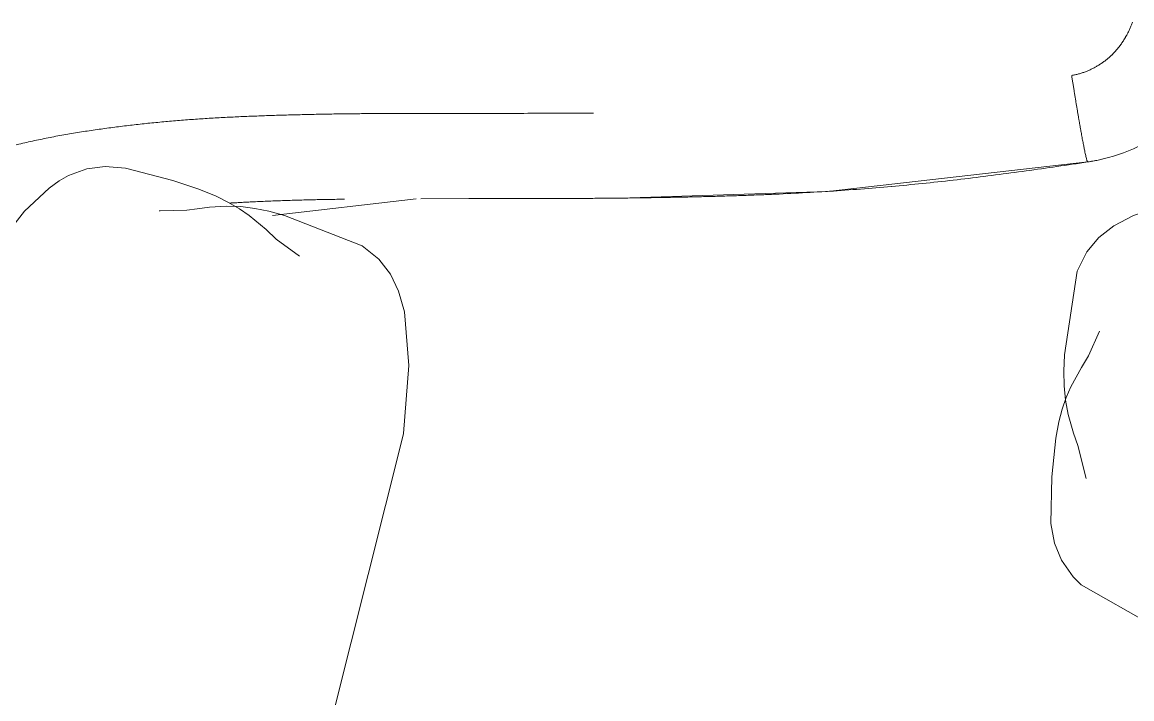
# Model space of a CAD drawing. Header units: millimetres. Extents: x 1680 to 166026, y 35966 to 91121.
# Drawn here: x 97325.6 to 97756.1, y 56518.9 to 56781.2 of the extents above; entities that cross this region are included whole.
import ezdxf

# ---------------------------------------------------------------- set-up
doc = ezdxf.new("R2010")
doc.units = ezdxf.units.MM
doc.linetypes.add('IMPORT-ACAD_ISO03W100', pattern=[762, 304.8, -457.2])
doc.layers.add('A-GENM', color=13, linetype='Continuous', lineweight=18)
doc.layers.add('G-IMPT', color=8, linetype='Continuous', lineweight=18)

# ---------------------------------------------------------------- blocks, each defined once
blk = doc.blocks.new('Furniture_Sofas-Armchairs_Fritz-Hansen_Alphabet-SofaT-Series-PL300-3 - Default-V23-mebel yerləşmə planı')
at = {"layer": 'A-GENM', "color": 253, "linetype": 'IMPORT-ACAD_ISO03W100'}
for points, knots in [([(-1227.99, -209.58), (-1229.61, -198.75), (-1239.15, -175.3), (-1259.42, -159.56), (-1272.2, -154.69)], [0, 0, 0, 0, 0.444444, 1, 1, 1, 1]), ([(-1261.56, -215.81), (-1261.85, -213.97), (-1262.78, -210.44), (-1265.28, -205.49), (-1267.97, -201.78), (-1270.53, -199.17), (-1272.6, -197.39), (-1274.83, -195.82), (-1277.98, -193.97), (-1280.46, -192.84), (-1282.19, -192.23)], [0, 0, 0, 0, 0.166667, 0.333333, 0.5, 0.583333, 0.666667, 0.75, 0.833333, 1, 1, 1, 1]), ([(-1261.56, -215.81), (-1259.49, -215.49), (-1255.43, -214.85), (-1249.63, -213.9), (-1244.27, -212.99), (-1237.89, -211.87), (-1230.51, -210.45), (-1227.97, -209.77), (-1227.99, -209.59)], [0, 0, 0, 0, 0.1111111, 0.2222222, 0.3333333, 0.4444444, 0.6666667, 0.9966512, 0.9966512, 0.9966512, 0.9966512]), ([(-1227.99, -209.58), (-1226.78, -217.58), (-1224.46, -233.49), (-1221.38, -257.27), (-1218.8, -281.18), (-1216.82, -305.26), (-1215.71, -325.28), (-1215.06, -341.29), (-1214.67, -353.35), (-1214.37, -365.42), (-1214.15, -377.44), (-1213.99, -389.46), (-1213.88, -401.52), (-1213.81, -413.59), (-1213.78, -425.61), (-1213.76, -437.63), (-1213.76, -445.68), (-1213.76, -449.71)], [0, 0, 0, 0, 0.05, 0.1, 0.15, 0.2, 0.25, 0.275, 0.3, 0.325, 0.35, 0.375, 0.4, 0.425, 0.45, 0.475, 0.5, 0.5, 0.5, 0.5]), ([(-1207.09, -700.26), (-1210.74, -692.87), (-1215.84, -681.68), (-1221.85, -666.5), (-1225.94, -654.95), (-1229.68, -643.32), (-1233.08, -631.59), (-1236.01, -619.69), (-1238.43, -607.55), (-1240.38, -595.35), (-1242, -583.23), (-1243.32, -571.09), (-1244.38, -558.81), (-1245.18, -546.48), (-1245.75, -534.22), (-1246.16, -521.97), (-1246.47, -509.66), (-1246.68, -497.35), (-1246.77, -485.1), (-1246.8, -472.86), (-1246.84, -456.47), (-1246.83, -435.96), (-1246.87, -411.36), (-1247.05, -386.8), (-1247.5, -362.3), (-1248.28, -337.68), (-1249.59, -313.22), (-1251.62, -288.72), (-1254.29, -264.36), (-1257.65, -240.23), (-1260.21, -223.99), (-1261.56, -215.81)], [0, 0, 0, 0, 0.05, 0.075, 0.1, 0.125, 0.15, 0.175, 0.2, 0.225, 0.25, 0.275, 0.3, 0.325, 0.35, 0.375, 0.4, 0.425, 0.45, 0.475, 0.5, 0.55, 0.6, 0.65, 0.7, 0.75, 0.8, 0.85, 0.9, 0.95, 1, 1, 1, 1]), ([(-1213.56, -497.88), (-1213.5, -501.9), (-1213.36, -509.96), (-1213.02, -521.93), (-1212.59, -532.69), (-1212.22, -539.52), (-1212.05, -542.31)], [0.6, 0.6, 0.6, 0.6, 0.625, 0.65, 0.675, 0.692342, 0.692342, 0.692342, 0.692342])]:
    blk.add_open_spline(points, degree=3, knots=knots, dxfattribs=at)
for points in [[(-1227.99, -209.58), (-1228.4, -206.88), (-1228.97, -204.19), (-1229.69, -201.55)], [(-1227.99, -209.59), (-1227.99, -209.59), (-1227.99, -209.59), (-1227.99, -209.58)]]:
    blk.add_open_spline(points, degree=3, dxfattribs=at)
at = {"layer": 'G-IMPT'}
for p, q in [((-1227.99, -209.59), (-1228.22, -208.19)), ((-1227.99, -209.59), (-1228.22, -208.19)), ((-1218.46, -285.89), (-1218.39, -287.25)), ((-1213.67, -470.13), (-1207.26, -525.8))]:
    blk.add_line(p, q, dxfattribs=at)
at = {"layer": 'G-IMPT', "flags": 128}
for points in [[(-1105.29, -210.2), (-1118.03, -213.41), (-1122.81, -215.14), (-1130.03, -217.22), (-1135.66, -218.26), (-1141.15, -218.79), (-1146.86, -218.91), (-1153.21, -218.63), (-1185.69, -213.67), (-1193.09, -209.94), (-1198.73, -205.23), (-1203.26, -199.42), (-1207.29, -191.88), (-1213.92, -171.35), (-1218.43, -143.98), (-1218.48, -143.49)], [(-1040.98, -161.6), (-1048.25, -184.33), (-1064.07, -212.18), (-1067.17, -215.27), (-1073.53, -219.77), (-1080.22, -222.49), (-1087.74, -223.9), (-1105.9, -223.5), (-1120.9, -221.93), (-1127.17, -220.79), (-1132.19, -219.48), (-1136.65, -217.93), (-1140.85, -216.12), (-1148.27, -212.06), (-1152.85, -209.23), (-1162.35, -205.04)], [(-1227.99, -209.59), (-1216.58, -310.54), (-1213.97, -391.24), (-1213.75, -468.25)], [(-1214.5, -360.97), (-1214.46, -361.81), (-1214.44, -363.67)], [(-1209.06, -569.82), (-1208.99, -569.35), (-1209.24, -559.04), (-1209.86, -555.08), (-1210.48, -550.23), (-1210.86, -543.59), (-1210.66, -538.04), (-1209.99, -532.67), (-1208.86, -527.17), (-1207.22, -521.14), (-1195.5, -491.04), (-1190.25, -484.55), (-1184.47, -480.05), (-1177.88, -476.91), (-1169.82, -474.67), (-1149.08, -472.92), (-1122.72, -475.05), (-1121.48, -475.23)], [(-709.29, -602.69), (-730.68, -593.91), (-816.01, -564.22), (-988.33, -508.79), (-1121.48, -475.23)], [(-1174.47, -645.6), (-1195.54, -632.46), (-1208.86, -621.96), (-1217.86, -612.49), (-1220.63, -608.6), (-1222.71, -604.95), (-1225.27, -597.89), (-1226.19, -590.67), (-1225.65, -582.86), (-1220.76, -564.51), (-1217.38, -554.41), (-1214.7, -547.72), (-1212.32, -542.84), (-1209.86, -538.65), (-1207.22, -534.83), (-1201.74, -528.29), (-1198.07, -524.41), (-1191.42, -515.3)]]:
    blk.add_lwpolyline(points, dxfattribs=at)

msp = doc.modelspace()

# ---------------------------------------------------------------- block references
at = {"layer": 'A-GENM', "color": 253, "linetype": 'IMPORT-ACAD_ISO03W100', "rotation": 270.0000000000002}
msp.add_blockref('Furniture_Sofas-Armchairs_Fritz-Hansen_Alphabet-SofaT-Series-PL300-3 - Default-V23-mebel yerləşmə planı', (97948.55, 55499.06), dxfattribs=at)

doc.saveas('drawing.dxf')
